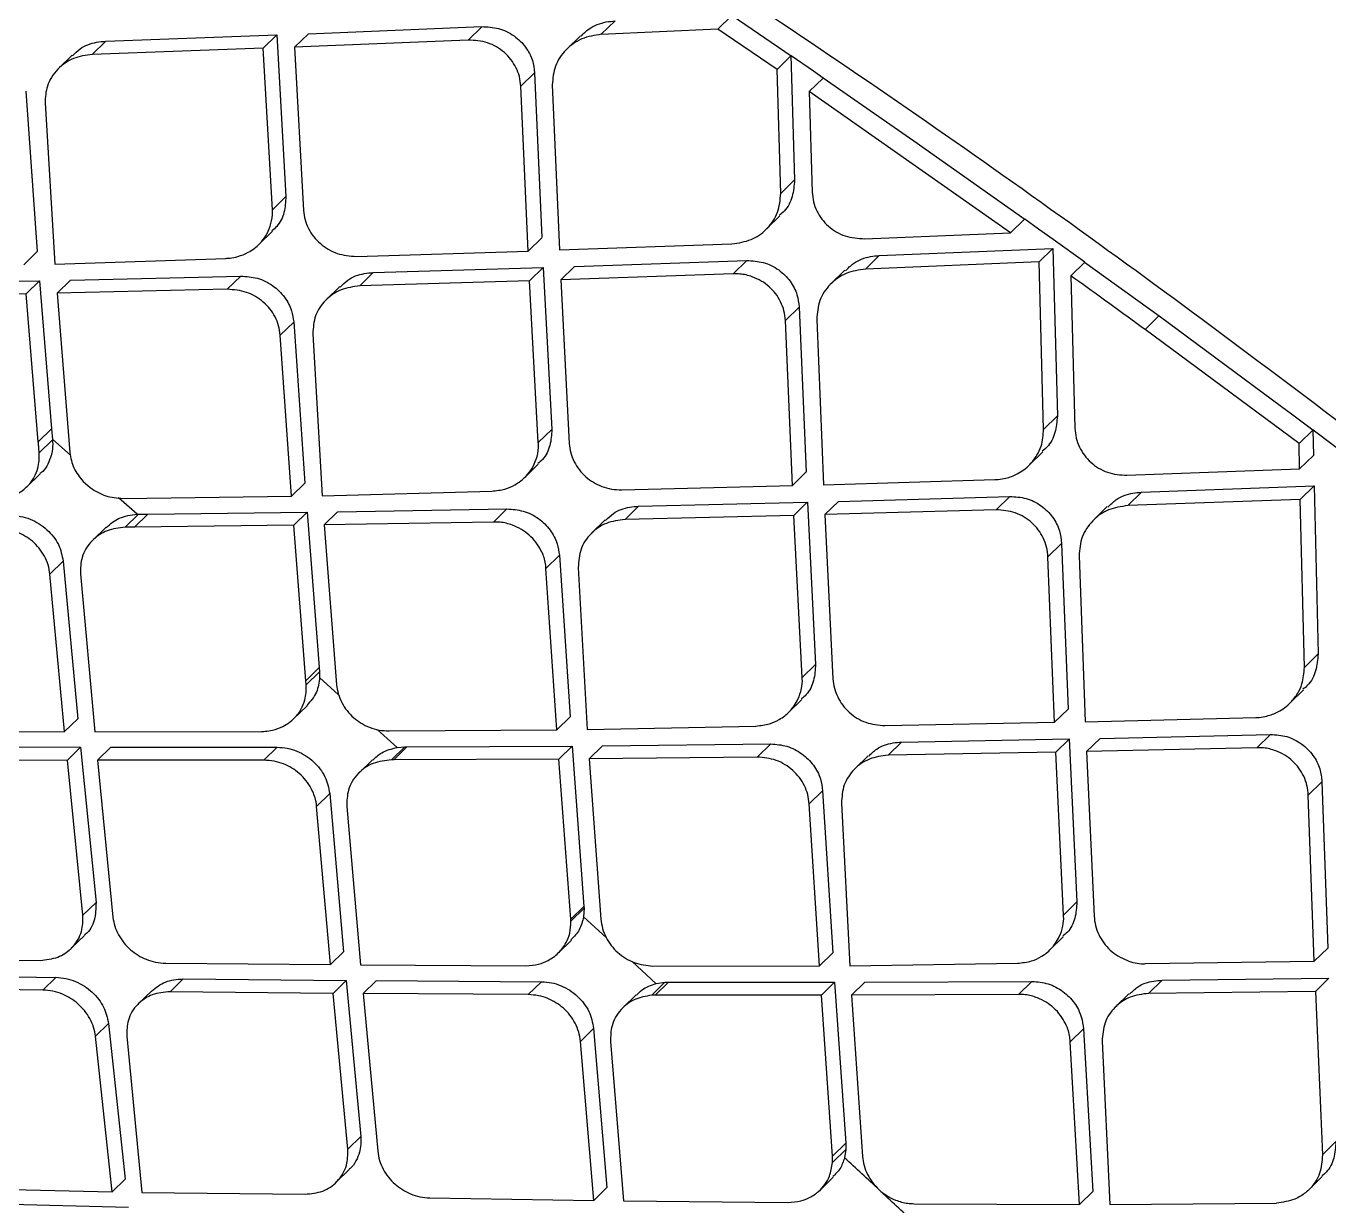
# Model space of a CAD drawing. Extents: x 525 to 613, y 487 to 635.
# Drawn here: x 599.668 to 600.987, y 582.478 to 583.672 of the extents above; entities that cross this region are included whole.
import ezdxf

# ---------------------------------------------------------------- set-up
doc = ezdxf.new("R2010")
doc.units = 0
doc.header["$MEASUREMENT"] = 0
doc.layers.add('1', color=4, linetype='Continuous')
doc.layers.add('STD TEST', color=3, linetype='Continuous')

# ---------------------------------------------------------------- blocks, each defined once
blk = doc.blocks.new('2023 VANGUARD')
at = {"layer": '1', "color": 3, "linetype": 'Continuous', "lineweight": 25}
for p, q in [((31.4226, -9.0083), (31.4086, -9.0221)), ((31.4229, -9.0084), (31.4826, -9.0491)), ((30.9939, -9.0268), (31.1696, -9.0196)), ((31.1556, -9.0333), (31.1695, -9.0197)), ((31.2905, -9.0274), (31.3044, -9.0138)), ((31.4086, -9.0221), (31.2905, -9.0275)), ((31.4684, -9.0629), (31.4086, -9.0221)), ((30.7751, -9.0477), (30.7888, -9.0343)), ((30.7888, -9.0343), (30.962, -9.028)), ((30.962, -9.028), (30.9482, -9.0415)), ((30.962, -9.028), (30.9711, -9.1915)), ((30.98, -9.0403), (30.9939, -9.0268)), ((31.1556, -9.0333), (30.98, -9.0403)), ((31.2695, -9.0288), (31.2556, -9.0425)), ((30.7546, -9.0486), (30.7409, -9.062)), ((30.9482, -9.0415), (30.7751, -9.0478)), ((30.9574, -9.205), (30.9482, -9.0415)), ((30.98, -9.0403), (30.989, -9.2056)), ((31.4684, -9.0629), (31.4824, -9.0492)), ((31.4824, -9.049), (31.4862, -9.1748)), ((31.4829, -9.049), (31.5052, -9.0643)), ((31.4722, -9.1885), (31.4684, -9.0629)), ((31.209, -9.08), (31.2229, -9.0664)), ((31.2229, -9.0664), (31.2302, -9.2332)), ((31.5011, -9.0854), (31.5152, -9.0717)), ((31.5052, -9.0643), (31.5152, -9.0713)), ((31.5151, -9.0715), (31.6068, -9.1351)), ((30.7077, -9.0848), (30.7194, -9.2474)), ((31.2164, -9.2468), (31.2089, -9.08)), ((31.2409, -9.0787), (31.2481, -9.2457)), ((31.705, -9.2282), (31.5011, -9.0854)), ((31.5011, -9.0854), (31.5041, -9.1872)), ((30.7272, -9.0968), (30.7371, -9.26)), ((31.6068, -9.1351), (31.7192, -9.2144)), ((31.4722, -9.1885), (31.4862, -9.1748)), ((30.9574, -9.205), (30.9711, -9.1915)), ((31.4575, -9.2248), (31.4714, -9.2111)), ((31.705, -9.2282), (31.719, -9.2145)), ((31.7193, -9.2142), (31.7333, -9.2242)), ((30.9437, -9.2402), (30.9574, -9.2268)), ((31.2164, -9.2468), (31.2302, -9.2333)), ((31.557, -9.2343), (31.705, -9.2282)), ((31.7333, -9.2242), (31.7482, -9.2348)), ((31.7482, -9.2348), (31.78, -9.2576)), ((30.7058, -9.2607), (30.7194, -9.2474)), ((31.0425, -9.2522), (31.2164, -9.2468)), ((31.2481, -9.2457), (31.4228, -9.2395)), ((31.5719, -9.2513), (31.7477, -9.2441)), ((31.7337, -9.2578), (31.7477, -9.2442)), ((31.7477, -9.2441), (31.7523, -9.4137)), ((30.7371, -9.2601), (30.9102, -9.2542)), ((31.2633, -9.2624), (31.4378, -9.2564)), ((31.424, -9.27), (31.4378, -9.2564)), ((31.558, -9.265), (31.5719, -9.2514)), ((31.7337, -9.2578), (31.558, -9.265)), ((31.7384, -9.4273), (31.7337, -9.2578)), ((31.766, -9.2718), (31.78, -9.2581)), ((31.7799, -9.2579), (31.8552, -9.3125)), ((30.7529, -9.2762), (30.9255, -9.2721)), ((30.9118, -9.2855), (30.9254, -9.2722)), ((31.0459, -9.282), (31.0596, -9.2686)), ((31.0596, -9.2686), (31.2317, -9.2634)), ((31.2316, -9.2634), (31.2179, -9.2769)), ((31.2317, -9.2634), (31.2404, -9.4273)), ((31.2495, -9.2759), (31.2633, -9.2624)), ((31.424, -9.27), (31.2495, -9.2759)), ((31.5372, -9.2662), (31.5233, -9.2798)), ((31.766, -9.2718), (31.7701, -9.4262)), ((30.5673, -9.2798), (30.7217, -9.2768)), ((30.7081, -9.2901), (30.7217, -9.2769)), ((30.7217, -9.2768), (30.7339, -9.4266)), ((30.7394, -9.2895), (30.7529, -9.2762)), ((30.9118, -9.2855), (30.7394, -9.2895)), ((31.0257, -9.2826), (31.012, -9.2961)), ((31.2179, -9.2769), (31.0459, -9.282)), ((31.2267, -9.4407), (31.2179, -9.2769)), ((31.2495, -9.2759), (31.2581, -9.4415)), ((30.7081, -9.2901), (30.5538, -9.293)), ((30.7204, -9.4398), (30.7081, -9.2901)), ((30.7394, -9.2895), (30.7524, -9.4508)), ((31.4907, -9.3035), (31.4769, -9.3171)), ((31.4907, -9.3035), (31.4978, -9.4707)), ((31.8411, -9.3263), (31.8551, -9.3125)), ((31.8552, -9.3125), (31.9793, -9.4041)), ((30.9654, -9.332), (30.979, -9.3187)), ((30.979, -9.3186), (30.9903, -9.4816)), ((31.484, -9.4842), (31.4769, -9.3171)), ((31.5086, -9.316), (31.5155, -9.4833)), ((31.997, -9.4417), (31.8411, -9.3263)), ((30.9768, -9.4949), (30.9654, -9.332)), ((30.9983, -9.3307), (31.0079, -9.4944)), ((31.9793, -9.4041), (31.9894, -9.4116)), ((31.7523, -9.4137), (31.7384, -9.4273)), ((31.9894, -9.4116), (32.011, -9.4278)), ((30.7204, -9.4398), (30.7339, -9.4266)), ((30.7339, -9.4266), (30.7348, -9.4375)), ((31.2267, -9.4407), (31.2404, -9.4273)), ((32.011, -9.428), (31.997, -9.4417)), ((32.011, -9.4278), (32.0115, -9.4536)), ((32.0112, -9.4276), (32.0827, -9.4817)), ((30.7214, -9.4512), (30.7349, -9.438)), ((30.753, -9.4533), (30.7352, -9.4375)), ((31.9976, -9.4673), (31.997, -9.4417)), ((31.7236, -9.4636), (31.7375, -9.45)), ((31.9976, -9.4673), (32.0115, -9.4536)), ((30.7088, -9.4853), (30.7223, -9.4722)), ((31.2131, -9.4759), (31.2267, -9.4625)), ((31.484, -9.4842), (31.4977, -9.4707)), ((31.8226, -9.4738), (31.9976, -9.4673)), ((30.7659, -9.4801), (30.7728, -9.4862)), ((30.9768, -9.4949), (30.9903, -9.4816)), ((31.3112, -9.4885), (31.484, -9.4842)), ((31.5155, -9.4833), (31.6891, -9.4782)), ((31.8374, -9.4909), (32.0122, -9.4846)), ((31.9982, -9.4983), (32.0122, -9.4846)), ((32.0122, -9.4846), (32.0163, -9.6546)), ((30.8205, -9.5132), (30.8017, -9.4965)), ((30.8061, -9.4971), (30.9768, -9.4949)), ((31.0079, -9.4944), (31.1798, -9.4897)), ((31.5306, -9.5002), (31.7041, -9.4952)), ((31.6903, -9.5087), (31.7041, -9.4952)), ((31.8235, -9.5045), (31.8374, -9.4909)), ((31.9982, -9.4983), (31.8235, -9.5045)), ((32.0024, -9.6682), (31.9982, -9.4983)), ((30.8312, -9.5131), (30.9925, -9.5111)), ((30.979, -9.5244), (30.9925, -9.5111)), ((30.9925, -9.5111), (31.0048, -9.6685)), ((31.01, -9.5239), (31.0235, -9.5107)), ((31.0236, -9.5106), (31.1949, -9.5078)), ((31.1813, -9.5211), (31.1949, -9.5078)), ((31.3145, -9.5184), (31.3282, -9.5051)), ((31.3282, -9.5051), (31.4991, -9.501)), ((31.4991, -9.501), (31.4854, -9.5144)), ((31.4992, -9.501), (31.5074, -9.6653)), ((31.5168, -9.5136), (31.5306, -9.5002)), ((31.6903, -9.5087), (31.5168, -9.5136)), ((31.8028, -9.5055), (31.7889, -9.5191)), ((30.8085, -9.5263), (30.822, -9.5132)), ((30.8178, -9.5262), (30.8312, -9.5131)), ((30.979, -9.5244), (30.8178, -9.5262)), ((30.8205, -9.5132), (30.822, -9.5131)), ((30.822, -9.5131), (30.8312, -9.513)), ((30.9914, -9.6817), (30.979, -9.5244)), ((31.1813, -9.5211), (31.01, -9.5239)), ((31.01, -9.5239), (31.0225, -9.6858)), ((31.2944, -9.5189), (31.2807, -9.5323)), ((31.4854, -9.5144), (31.3145, -9.5184)), ((31.4938, -9.6786), (31.4854, -9.5144)), ((31.5168, -9.5136), (31.525, -9.6797)), ((30.789, -9.5263), (30.7755, -9.5395)), ((31.7427, -9.5563), (31.7566, -9.5427)), ((31.7566, -9.5427), (31.7631, -9.7104)), ((30.7322, -9.5738), (30.7456, -9.5607)), ((30.7456, -9.5606), (30.7605, -9.7202)), ((31.2344, -9.568), (31.248, -9.5547)), ((31.248, -9.5547), (31.2588, -9.7182)), ((31.7494, -9.7238), (31.7427, -9.5563)), ((31.7743, -9.5553), (31.7806, -9.7231)), ((30.7471, -9.7332), (30.7322, -9.5738)), ((30.763, -9.5736), (30.7777, -9.7333)), ((31.2453, -9.7314), (31.2344, -9.568)), ((31.2672, -9.567), (31.2762, -9.7312)), ((32.0163, -9.6546), (32.0025, -9.6682)), ((31.0048, -9.6685), (30.9914, -9.6817)), ((31.0048, -9.6685), (31.0052, -9.6728)), ((31.4938, -9.6786), (31.5074, -9.6653)), ((30.9917, -9.6859), (30.9914, -9.6817)), ((30.9917, -9.6859), (31.0052, -9.6728)), ((31.0052, -9.6728), (31.0053, -9.6785)), ((31.0245, -9.6959), (31.0053, -9.6785)), ((31.9877, -9.7045), (32.0015, -9.691)), ((30.9792, -9.7201), (30.9926, -9.707)), ((31.4801, -9.7139), (31.4937, -9.7006)), ((30.7471, -9.7332), (30.7605, -9.7202)), ((31.2453, -9.7314), (31.2588, -9.7182)), ((31.7494, -9.7238), (31.7631, -9.7104)), ((31.7806, -9.7232), (31.9533, -9.719)), ((30.5791, -9.7329), (30.7471, -9.7333)), ((30.7777, -9.7333), (30.9463, -9.733)), ((31.0838, -9.7493), (31.0636, -9.7311)), ((31.0757, -9.7326), (31.2453, -9.7314)), ((31.2762, -9.7312), (31.447, -9.7276)), ((31.5776, -9.7271), (31.7494, -9.7238)), ((31.7956, -9.7401), (31.9681, -9.7361)), ((31.9543, -9.7496), (31.9681, -9.7361)), ((30.597, -9.7485), (30.7633, -9.7491)), ((30.7499, -9.7621), (30.7632, -9.7491)), ((30.7633, -9.7491), (30.7789, -9.9062)), ((30.7805, -9.7622), (30.7938, -9.7491)), ((30.7938, -9.7491), (30.9622, -9.7491)), ((30.9489, -9.7622), (30.9622, -9.7491)), ((31.0781, -9.7619), (31.0915, -9.7487)), ((31.0803, -9.7619), (31.0937, -9.7487)), ((31.0838, -9.7493), (31.0915, -9.7487)), ((31.0915, -9.7487), (31.0937, -9.7487)), ((31.0937, -9.7487), (31.2609, -9.7478)), ((31.2474, -9.761), (31.2609, -9.7478)), ((31.2609, -9.7478), (31.2729, -9.9101)), ((31.2782, -9.7608), (31.2917, -9.7475)), ((31.2917, -9.7475), (31.462, -9.7457)), ((31.4484, -9.759), (31.462, -9.7457)), ((31.5808, -9.7572), (31.5944, -9.7438)), ((31.5944, -9.7438), (31.7644, -9.7407)), ((31.7507, -9.7542), (31.7644, -9.7408)), ((31.7644, -9.7407), (31.7721, -9.9056)), ((31.7819, -9.7535), (31.7956, -9.7401)), ((30.5837, -9.7616), (30.7499, -9.7621)), ((30.7656, -9.9192), (30.7499, -9.7621)), ((30.9489, -9.7622), (30.7805, -9.7622)), ((30.7805, -9.7622), (30.796, -9.921)), ((31.0587, -9.7617), (31.0452, -9.7749)), ((31.0803, -9.7619), (31.0781, -9.7619)), ((31.2474, -9.761), (31.0803, -9.7619)), ((31.2595, -9.9232), (31.2474, -9.761)), ((31.4484, -9.759), (31.2782, -9.7608)), ((31.2782, -9.7608), (31.2901, -9.9232)), ((31.5608, -9.7576), (31.5472, -9.7709)), ((31.7507, -9.7542), (31.5808, -9.7572)), ((31.7585, -9.9189), (31.7507, -9.7542)), ((31.9543, -9.7496), (31.7819, -9.7535)), ((31.7819, -9.7535), (31.7895, -9.9202)), ((32.0202, -9.7841), (32.0064, -9.7976)), ((32.0202, -9.7841), (32.0261, -9.9523)), ((31.0155, -9.7959), (31.0021, -9.809)), ((31.0155, -9.7959), (31.0296, -9.9561)), ((31.501, -9.8064), (31.5146, -9.7931)), ((31.5146, -9.7931), (31.5248, -9.9572)), ((32.0124, -9.9657), (32.0064, -9.7976)), ((31.0163, -9.9691), (31.0021, -9.809)), ((31.0327, -9.809), (31.0467, -9.9694)), ((31.5113, -9.9704), (31.501, -9.8064)), ((31.5336, -9.8056), (31.542, -9.9703)), ((30.7656, -9.9192), (30.7789, -9.9062)), ((31.7585, -9.9189), (31.7721, -9.9056)), ((31.2729, -9.9101), (31.2595, -9.9232)), ((31.2596, -9.925), (31.273, -9.9119)), ((31.273, -9.9119), (31.2725, -9.9208)), ((31.2729, -9.9101), (31.273, -9.9119)), ((31.2596, -9.925), (31.2595, -9.9232)), ((31.2957, -9.9421), (31.2725, -9.9208)), ((30.7538, -9.9525), (30.7671, -9.9396)), ((31.2469, -9.9574), (31.2603, -9.9443)), ((31.7447, -9.9542), (31.7583, -9.9409)), ((31.0163, -9.9691), (31.0296, -9.9561)), ((31.5113, -9.9704), (31.5248, -9.9572)), ((32.0124, -9.9657), (32.0261, -9.9523)), ((30.5559, -9.964), (30.7222, -9.9648)), ((30.8494, -9.9677), (31.0163, -9.9691)), ((31.0467, -9.9694), (31.2142, -9.9702)), ((31.3461, -9.9884), (31.3216, -9.9659)), ((31.3428, -9.9706), (31.5113, -9.9704)), ((31.542, -9.9703), (31.7118, -9.9677)), ((31.8416, -9.9681), (32.0124, -9.9657)), ((30.5724, -9.9794), (30.7382, -9.982)), ((30.725, -9.9949), (30.7382, -9.982)), ((30.8538, -9.9965), (30.8671, -9.9835)), ((30.8671, -9.9835), (31.0323, -9.9851)), ((31.019, -9.9982), (31.0323, -9.9851)), ((31.0323, -9.9851), (31.0471, -10.143)), ((31.0493, -9.9984), (31.0626, -9.9854)), ((31.0626, -9.9853), (31.23, -9.9864)), ((31.2166, -9.9995), (31.23, -9.9864)), ((31.5574, -9.9869), (31.7266, -9.9861)), ((31.7131, -9.9993), (31.7266, -9.9861)), ((31.8583, -9.9849), (31.8447, -9.9982)), ((31.8583, -9.9849), (32.0273, -9.9828)), ((32.0273, -9.9828), (32.0136, -9.9962)), ((30.725, -9.9949), (30.5592, -9.9924)), ((30.835, -9.9958), (30.8217, -10.0088)), ((31.019, -9.9982), (30.8538, -9.9965)), ((31.0338, -10.156), (31.019, -9.9982)), ((31.2166, -9.9995), (31.0493, -9.9984)), ((31.0493, -9.9984), (31.0641, -10.158)), ((31.3257, -9.9997), (31.3123, -10.0128)), ((31.3415, -10.0001), (31.3549, -9.987)), ((31.345, -10), (31.3415, -10.0001)), ((31.345, -10), (31.3584, -9.9868)), ((31.5133, -10.0001), (31.345, -10)), ((31.3461, -9.9883), (31.355, -9.9869)), ((31.355, -9.9869), (31.3584, -9.9868)), ((31.3584, -9.9869), (31.5267, -9.9869)), ((31.5133, -10.0001), (31.5267, -9.987)), ((31.5267, -9.9869), (31.5381, -10.1499)), ((31.5439, -10.0001), (31.5574, -9.9869)), ((31.7131, -9.9993), (31.5439, -10.0001)), ((31.8248, -9.9985), (31.8112, -10.0118)), ((32.0136, -9.9962), (31.8447, -9.9982)), ((32.0136, -9.9962), (32.0207, -10.1616)), ((31.5247, -10.163), (31.5133, -10.0001)), ((31.5439, -10.0001), (31.5551, -10.1632)), ((30.7783, -10.0416), (30.7915, -10.0287)), ((30.7915, -10.0287), (30.8085, -10.1862)), ((31.2694, -10.0468), (31.2827, -10.0337)), ((31.2827, -10.0337), (31.2961, -10.1946)), ((31.7787, -10.034), (31.7652, -10.0472)), ((31.7787, -10.034), (31.7882, -10.1987)), ((30.7953, -10.1991), (30.7783, -10.0416)), ((30.81, -10.0416), (30.8252, -10.1997)), ((31.2828, -10.2077), (31.2694, -10.0468)), ((31.2998, -10.0469), (31.313, -10.2081)), ((31.7748, -10.2119), (31.7652, -10.0472)), ((31.7976, -10.0466), (31.8053, -10.212)), ((31.0338, -10.156), (31.0471, -10.143)), ((31.5381, -10.1499), (31.5247, -10.163)), ((31.5247, -10.1694), (31.5381, -10.1563)), ((31.5381, -10.1563), (31.5368, -10.1645)), ((31.5381, -10.1499), (31.5381, -10.1563)), ((32.0207, -10.1616), (32.0343, -10.1483)), ((31.5247, -10.1694), (31.5247, -10.163)), ((31.022, -10.1894), (31.0352, -10.1765)), ((31.512, -10.1973), (31.5253, -10.1842)), ((32.0069, -10.197), (32.0205, -10.1837)), ((30.6309, -10.1951), (30.7953, -10.1991)), ((30.7953, -10.1991), (30.8085, -10.1862)), ((31.2828, -10.2077), (31.2961, -10.1946)), ((30.6474, -10.2106), (30.8116, -10.2147)), ((30.8252, -10.1997), (30.9905, -10.2015)), ((31.1169, -10.2052), (31.2828, -10.2077)), ((31.313, -10.2081), (31.4795, -10.2099)), ((31.6072, -10.2111), (31.7748, -10.2119)), ((31.7748, -10.2119), (31.7882, -10.1987)), ((31.8053, -10.212), (31.9741, -10.2104))]:
    blk.add_line(p, q, dxfattribs=at)
at = {"layer": '1', "color": 3, "linetype": 'Continuous', "lineweight": 25, "flags": 128}
blk.add_lwpolyline([(30.8178, -9.5262), (30.8126, -9.5263), (30.8085, -9.5263)], dxfattribs=at)
at = {"layer": '1', "color": 3, "linetype": 'Continuous', "lineweight": 25}
for points, knots in [([(37.0259, -12.2324), (36.9778, -12.155), (36.8885, -12.0114), (36.7602, -11.8152), (36.6512, -11.6521), (36.5605, -11.5197), (36.4102, -11.3041), (36.1074, -10.8856), (35.6445, -10.2982), (35.0832, -9.6555), (34.5437, -9.0936), (34.0103, -8.5843), (33.4879, -8.1242), (33.0485, -7.7674), (32.7039, -7.5037), (32.468, -7.3297), (32.2812, -7.1966), (32.1343, -7.0944), (32.0111, -7.0102), (31.8583, -6.9079), (31.6751, -6.7884), (31.4606, -6.652), (31.3056, -6.5582), (31.2228, -6.5081)], [0, 0, 0, 0, 0.033205, 0.061623, 0.085458, 0.104691, 0.120114, 0.181266, 0.292932, 0.392554, 0.492182, 0.576755, 0.661374, 0.745916, 0.78311, 0.819609, 0.85283, 0.866766, 0.884897, 0.907263, 0.933867, 0.964714, 1, 1, 1, 1]), ([(31.7638, -6.5357), (31.7864, -6.5497), (31.8318, -6.5778), (31.9001, -6.6206), (31.969, -6.6643), (32.0384, -6.7088), (32.1083, -6.7542), (32.1788, -6.8005), (32.2498, -6.8476), (32.3213, -6.8957), (32.3932, -6.9447), (32.4657, -6.9946), (32.5386, -7.0454), (32.6519, -7.1253), (32.8075, -7.2375), (33.0066, -7.3857), (33.2121, -7.5438), (33.3829, -7.6797), (33.5182, -7.7901), (33.6171, -7.872), (33.7176, -7.9567), (33.8197, -8.0442), (33.9235, -8.1346), (34.0287, -8.2278), (34.1354, -8.324), (34.2435, -8.4233), (34.353, -8.5255), (34.4637, -8.6309), (34.5755, -8.7395), (34.6885, -8.8513), (34.8027, -8.9663), (34.8785, -9.0446), (34.9167, -9.0842)], [0, 0, 0, 0, 0.019612, 0.03945, 0.059514, 0.079804, 0.100319, 0.12106, 0.142027, 0.163219, 0.184636, 0.206278, 0.228146, 0.250238, 0.308605, 0.369678, 0.433456, 0.499936, 0.530765, 0.562348, 0.594683, 0.627771, 0.661611, 0.696204, 0.731549, 0.767645, 0.804494, 0.842093, 0.880444, 0.919546, 0.959398, 1, 1, 1, 1]), ([(31.1727, -6.5848), (31.4047, -6.7285), (31.8681, -7.0156), (32.5357, -7.4884), (33.1814, -7.9905), (33.8027, -8.5236), (34.3656, -9.0539), (34.8738, -9.5744), (35.331, -10.0802), (35.7686, -10.6042), (36.1847, -11.1463), (36.5813, -11.7036), (36.8255, -12.0884), (36.9477, -12.2808)], [0, 0, 0, 0, 0.100069, 0.199912, 0.299747, 0.399786, 0.499827, 0.583023, 0.66622, 0.749552, 0.833045, 0.916507, 1, 1, 1, 1]), ([(30.9556, -7.2249), (31.176, -7.3486), (31.6169, -7.5962), (32.2542, -8.0084), (32.8682, -8.452), (33.4534, -8.929), (34.0081, -9.4378), (34.5288, -9.9822), (35.0171, -10.5593), (35.4724, -11.1658), (35.898, -11.7951), (36.1533, -12.2322), (36.2809, -12.4508)], [0, 0, 0, 0, 0.100262, 0.200594, 0.300842, 0.400493, 0.499762, 0.599107, 0.699009, 0.799378, 0.89967, 1, 1, 1, 1]), ([(30.9415, -7.2506), (31.0788, -7.3271), (31.3399, -7.4728), (31.705, -7.6914), (32.0248, -7.896), (32.3015, -8.0827), (32.5364, -8.2488), (32.7308, -8.3918), (32.8654, -8.4943), (32.9518, -8.5614), (33.0007, -8.5999), (33.065, -8.6508), (33.1472, -8.7169), (33.2492, -8.8007), (33.3507, -8.8858), (33.5205, -9.0314), (33.6986, -9.1907), (33.8594, -9.3421), (33.9292, -9.4094), (33.9598, -9.4391), (33.9732, -9.4522), (33.9791, -9.458), (33.9817, -9.4605), (33.983, -9.4617), (33.9835, -9.4623), (33.9838, -9.4625), (33.9838, -9.4625), (33.9838, -9.4625), (33.9838, -9.4626), (33.984, -9.4627), (33.9846, -9.4633), (33.9872, -9.4659), (33.9975, -9.476), (34.0204, -9.4984), (34.0593, -9.5371), (34.1203, -9.5983), (34.2058, -9.6856), (34.3177, -9.8029), (34.4136, -9.9066), (34.4872, -9.9879), (34.5324, -10.0384), (34.5793, -10.0913), (34.6278, -10.1469), (34.6781, -10.205), (34.73, -10.2658), (34.7821, -10.3277), (34.9499, -10.5295), (35.2252, -10.8797), (35.5913, -11.3914), (35.9378, -11.9195), (36.1495, -12.2834), (36.2554, -12.4654)], [0, 0, 0, 0, 0.062481, 0.118844, 0.169135, 0.213352, 0.251461, 0.283422, 0.309236, 0.318658, 0.3269, 0.333965, 0.351242, 0.368824, 0.386373, 0.403893, 0.457678, 0.481272, 0.491642, 0.496202, 0.498209, 0.499091, 0.49948, 0.499651, 0.499785, 0.499785, 0.499785, 0.499787, 0.499791, 0.499809, 0.499878, 0.500152, 0.501246, 0.505611, 0.512881, 0.523059, 0.53994, 0.561408, 0.587481, 0.596044, 0.605011, 0.61438, 0.624154, 0.634334, 0.64492, 0.655914, 0.66648, 0.749216, 0.832806, 0.916374, 1, 1, 1, 1]), ([(30.856, -7.7897), (30.8702, -7.7977), (30.9074, -7.8185), (30.975, -7.8563), (31.0535, -7.9003), (31.1303, -7.9438), (31.1958, -7.9815), (31.2575, -8.0178), (31.3195, -8.0549), (31.4317, -8.1228), (31.5905, -8.2214), (31.8467, -8.3867), (32.1511, -8.5945), (32.5204, -8.865), (32.8995, -9.1641), (33.2837, -9.4953), (33.684, -9.8727), (34.0976, -10.3049), (34.5188, -10.7965), (34.8711, -11.2545), (35.1628, -11.6678), (35.3387, -11.9347), (35.45, -12.1109), (35.5013, -12.1934), (35.5521, -12.2766), (35.6009, -12.3576), (35.6504, -12.4411), (35.6978, -12.5235), (35.7307, -12.5808), (35.746, -12.6073)], [0, 0, 0, 0, 0.007015, 0.018363, 0.033423, 0.04585, 0.056436, 0.065972, 0.076735, 0.087613, 0.12255, 0.157338, 0.219068, 0.281467, 0.354683, 0.427219, 0.500115, 0.591822, 0.685047, 0.779146, 0.840884, 0.903128, 0.916964, 0.930722, 0.945004, 0.958992, 0.971501, 0.986828, 1, 1, 1, 1]), ([(30.848, -7.8044), (31.0503, -7.9187), (31.4548, -8.1472), (32.0376, -8.5302), (32.5997, -8.9408), (33.1365, -9.3808), (33.6437, -9.8513), (34.1207, -10.3516), (34.5684, -10.8812), (34.9866, -11.4371), (35.3786, -12.0142), (35.6138, -12.4152), (35.7315, -12.6157)], [0, 0, 0, 0, 0.100345, 0.20059, 0.300906, 0.400755, 0.500092, 0.599382, 0.699069, 0.799349, 0.899659, 1, 1, 1, 1]), ([(30.7281, -8.5542), (30.9452, -8.6835), (31.3794, -8.942), (31.9982, -9.3806), (32.5897, -9.8551), (33.1477, -10.3687), (33.6689, -10.9195), (34.1515, -11.5042), (34.599, -12.1167), (34.8641, -12.547), (34.9966, -12.7622)], [0, 0, 0, 0, 0.125001, 0.250001, 0.375003, 0.499997, 0.624991, 0.749994, 0.874996, 1, 1, 1, 1]), ([(31.1696, -9.0196), (31.1752, -9.0199), (31.1866, -9.0204), (31.2024, -9.0281), (31.2143, -9.0397), (31.2213, -9.0531), (31.2224, -9.0622), (31.2229, -9.0664)], [0, 0, 0, 0, 0.217792, 0.436149, 0.641234, 0.835857, 1, 1, 1, 1]), ([(31.27, -9.0293), (31.2726, -9.0267), (31.2795, -9.0197), (31.2921, -9.015), (31.3015, -9.0141), (31.3044, -9.0138)], [0, 0, 0, 0, 0.285718, 0.772507, 1, 1, 1, 1]), ([(30.7551, -9.0491), (30.7575, -9.0466), (30.7641, -9.04), (30.7764, -9.0354), (30.7857, -9.0346), (30.7888, -9.0343)], [0, 0, 0, 0, 0.280697, 0.756625, 1, 1, 1, 1]), ([(31.209, -9.08), (31.2086, -9.0767), (31.208, -9.0703), (31.2044, -9.061), (31.1993, -9.0528), (31.1925, -9.0457), (31.1845, -9.0399), (31.1723, -9.0342), (31.1623, -9.0337), (31.1556, -9.0333)], [0, 0, 0, 0, 0.129049, 0.254534, 0.377229, 0.497965, 0.620314, 0.747053, 1, 1, 1, 1]), ([(31.2905, -9.0274), (31.2837, -9.0285), (31.2702, -9.0306), (31.2539, -9.0425), (31.2426, -9.0589), (31.2414, -9.0721), (31.2409, -9.0787)], [0, 0, 0, 0, 0.250392, 0.502683, 0.75383, 1, 1, 1, 1]), ([(30.7751, -9.0477), (30.7685, -9.0487), (30.7554, -9.0506), (30.7416, -9.0603), (30.7336, -9.0706), (30.7281, -9.0819), (30.7276, -9.091), (30.7272, -9.0968)], [0, 0, 0, 0, 0.250281, 0.501652, 0.645036, 0.775916, 1, 1, 1, 1]), ([(31.4862, -9.1748), (31.4857, -9.1805), (31.4848, -9.1918), (31.4786, -9.2043), (31.4726, -9.2092), (31.4709, -9.2106)], [0, 0, 0, 0, 0.418766, 0.836535, 1, 1, 1, 1]), ([(30.9711, -9.1915), (30.9708, -9.197), (30.9702, -9.2079), (30.9644, -9.22), (30.9586, -9.2249), (30.9569, -9.2263)], [0, 0, 0, 0, 0.414426, 0.828021, 1, 1, 1, 1]), ([(31.4228, -9.2395), (31.4295, -9.2385), (31.4425, -9.2366), (31.4535, -9.2288), (31.4626, -9.2196), (31.4705, -9.2082), (31.4716, -9.195), (31.4722, -9.1885)], [0, 0, 0, 0, 0.249994, 0.486625, 0.502379, 0.753502, 1, 1, 1, 1]), ([(31.5041, -9.1872), (31.5044, -9.1904), (31.505, -9.1969), (31.5085, -9.2062), (31.5136, -9.2146), (31.5202, -9.2218), (31.5282, -9.2275), (31.5404, -9.2333), (31.5504, -9.2339), (31.557, -9.2343)], [0, 0, 0, 0, 0.128998, 0.254473, 0.37722, 0.498179, 0.620834, 0.747188, 1, 1, 1, 1]), ([(30.9102, -9.2542), (30.9117, -9.2541), (30.9158, -9.2539), (30.9236, -9.2522), (30.9343, -9.248), (30.9439, -9.2407), (30.9511, -9.2314), (30.9558, -9.2216), (30.9574, -9.2127), (30.9578, -9.2067), (30.9574, -9.2052), (30.9574, -9.205)], [0, 0, 0, 0, 0.054744, 0.156652, 0.305613, 0.501456, 0.634036, 0.776815, 0.933335, 0.991564, 1, 1, 1, 1]), ([(30.989, -9.2056), (30.9894, -9.2088), (30.9901, -9.2151), (30.9938, -9.2242), (30.999, -9.2324), (31.0058, -9.2395), (31.0139, -9.2452), (31.026, -9.251), (31.0359, -9.2517), (31.0425, -9.2522)], [0, 0, 0, 0, 0.127445, 0.252536, 0.375945, 0.49847, 0.621009, 0.747771, 1, 1, 1, 1]), ([(31.4378, -9.2564), (31.4435, -9.2567), (31.4547, -9.2573), (31.4704, -9.265), (31.4822, -9.2766), (31.4892, -9.2901), (31.4903, -9.2993), (31.4908, -9.3035)], [0, 0, 0, 0, 0.216545, 0.433625, 0.638256, 0.833393, 1, 1, 1, 1]), ([(31.5377, -9.2667), (31.5403, -9.2641), (31.5472, -9.2571), (31.5597, -9.2525), (31.569, -9.2516), (31.5719, -9.2513)], [0, 0, 0, 0, 0.290427, 0.776591, 1, 1, 1, 1]), ([(30.9255, -9.2721), (30.9311, -9.2725), (30.9424, -9.2732), (30.9582, -9.2811), (30.9702, -9.2928), (30.9773, -9.306), (30.9785, -9.3148), (30.979, -9.3186)], [0, 0, 0, 0, 0.218691, 0.437826, 0.646296, 0.845591, 1, 1, 1, 1]), ([(31.0261, -9.2832), (31.0286, -9.2807), (31.0352, -9.2741), (31.0474, -9.2696), (31.0566, -9.2688), (31.0596, -9.2686)], [0, 0, 0, 0, 0.285736, 0.761449, 1, 1, 1, 1]), ([(31.4769, -9.3171), (31.4766, -9.3138), (31.4759, -9.3074), (31.4724, -9.2981), (31.4673, -9.2898), (31.4606, -9.2826), (31.4526, -9.2768), (31.4425, -9.2722), (31.4328, -9.2698), (31.4262, -9.2699), (31.424, -9.27)], [0, 0, 0, 0, 0.12933, 0.254894, 0.377422, 0.497705, 0.620729, 0.748011, 0.913643, 1, 1, 1, 1]), ([(31.558, -9.265), (31.5513, -9.266), (31.5378, -9.268), (31.5216, -9.2798), (31.5103, -9.2962), (31.5092, -9.3094), (31.5086, -9.316)], [0, 0, 0, 0, 0.250137, 0.502345, 0.753527, 1, 1, 1, 1]), ([(31.8411, -9.3263), (31.827, -9.316), (31.802, -9.2978), (31.7769, -9.2797), (31.766, -9.2718)], [0, 0, 0, 0, 0.564914, 1, 1, 1, 1]), ([(30.9654, -9.332), (30.965, -9.3288), (30.9642, -9.3225), (30.9605, -9.3134), (30.9552, -9.3053), (30.9484, -9.2982), (30.9403, -9.2925), (30.9282, -9.2868), (30.9184, -9.286), (30.9118, -9.2855)], [0, 0, 0, 0, 0.128068, 0.253459, 0.376791, 0.49871, 0.620992, 0.747995, 1, 1, 1, 1]), ([(31.0459, -9.282), (31.0394, -9.2829), (31.0263, -9.2847), (31.0105, -9.2959), (30.9997, -9.3116), (30.9988, -9.3244), (30.9984, -9.3307)], [0, 0, 0, 0, 0.250407, 0.502078, 0.753028, 1, 1, 1, 1]), ([(31.7523, -9.4137), (31.7518, -9.4194), (31.7508, -9.4308), (31.7446, -9.4433), (31.7387, -9.4481), (31.737, -9.4495)], [0, 0, 0, 0, 0.420507, 0.840055, 1, 1, 1, 1]), ([(31.2404, -9.4273), (31.2401, -9.4328), (31.2394, -9.4437), (31.2337, -9.4558), (31.2279, -9.4606), (31.2262, -9.462)], [0, 0, 0, 0, 0.416166, 0.831538, 1, 1, 1, 1]), ([(31.6891, -9.4782), (31.6893, -9.4782), (31.6896, -9.4782), (31.6907, -9.4782), (31.6943, -9.4779), (31.7017, -9.4766), (31.7131, -9.4723), (31.7239, -9.4643), (31.7316, -9.4541), (31.7373, -9.4424), (31.738, -9.4331), (31.7384, -9.4273)], [0, 0, 0, 0, 0.005011, 0.013496, 0.041018, 0.138392, 0.292168, 0.502128, 0.651073, 0.783753, 1, 1, 1, 1]), ([(31.7701, -9.4262), (31.7704, -9.4295), (31.771, -9.436), (31.7744, -9.4453), (31.7794, -9.4537), (31.786, -9.4609), (31.794, -9.4668), (31.8061, -9.4726), (31.816, -9.4733), (31.8226, -9.4738)], [0, 0, 0, 0, 0.129434, 0.255139, 0.377873, 0.498524, 0.62131, 0.747462, 1, 1, 1, 1]), ([(30.7214, -9.4512), (30.7212, -9.449), (30.7209, -9.4452), (30.7206, -9.4414), (30.7204, -9.4398)], [0, 0, 0, 0, 0.56, 1, 1, 1, 1]), ([(30.7348, -9.4375), (30.735, -9.4407), (30.7352, -9.4471), (30.7321, -9.4588), (30.7279, -9.4682), (30.7225, -9.4718), (30.7221, -9.472)], [0, 0, 0, 0, 0.242899, 0.485472, 0.969339, 1, 1, 1, 1]), ([(31.1798, -9.4897), (31.1842, -9.4893), (31.1925, -9.4884), (31.2042, -9.4833), (31.2135, -9.4762), (31.2205, -9.4671), (31.2251, -9.4573), (31.2268, -9.4487), (31.227, -9.4428), (31.2268, -9.4412), (31.2267, -9.4407)], [0, 0, 0, 0, 0.1700629, 0.3155858, 0.5011869, 0.6344818, 0.776729, 0.9333885, 0.9778559, 1, 1, 1, 1]), ([(31.2581, -9.4415), (31.2585, -9.4447), (31.2592, -9.451), (31.2628, -9.4601), (31.268, -9.4684), (31.2768, -9.4778), (31.2883, -9.4845), (31.3009, -9.4882), (31.3077, -9.4884), (31.3112, -9.4885)], [0, 0, 0, 0, 0.126106, 0.25086, 0.374934, 0.498816, 0.735662, 0.864333, 1, 1, 1, 1]), ([(30.6758, -9.4985), (30.6822, -9.4977), (30.6932, -9.4965), (30.7036, -9.49), (30.7081, -9.486), (30.712, -9.4822), (30.7163, -9.4764), (30.7212, -9.4651), (30.7213, -9.4564), (30.7214, -9.4512)], [0, 0, 0, 0, 0.248634, 0.428764, 0.491487, 0.498545, 0.654399, 0.789951, 1, 1, 1, 1]), ([(30.7524, -9.4508), (30.7533, -9.4561), (30.7552, -9.4667), (30.7622, -9.4756), (30.7657, -9.48)], [0, 0, 0, 0, 0.505278, 1, 1, 1, 1]), ([(30.7729, -9.4863), (30.778, -9.4895), (30.7884, -9.4959), (30.8002, -9.4967), (30.8061, -9.4971)], [0, 0, 0, 0, 0.497221, 1, 1, 1, 1]), ([(31.7041, -9.4952), (31.7096, -9.4955), (31.7208, -9.4962), (31.7363, -9.5039), (31.748, -9.5156), (31.755, -9.5292), (31.7561, -9.5384), (31.7566, -9.5427)], [0, 0, 0, 0, 0.215236, 0.43098, 0.635009, 0.830481, 1, 1, 1, 1]), ([(31.8033, -9.5061), (31.8059, -9.5034), (31.8129, -9.4965), (31.8254, -9.4919), (31.8345, -9.4911), (31.8374, -9.4909)], [0, 0, 0, 0, 0.295264, 0.780931, 1, 1, 1, 1]), ([(31.1949, -9.5078), (31.2005, -9.5082), (31.2117, -9.509), (31.2273, -9.5168), (31.2392, -9.5286), (31.2463, -9.5419), (31.2475, -9.5508), (31.248, -9.5547)], [0, 0, 0, 0, 0.217331, 0.435082, 0.642883, 0.842485, 1, 1, 1, 1]), ([(31.2949, -9.5195), (31.2974, -9.517), (31.304, -9.5104), (31.3162, -9.506), (31.3252, -9.5053), (31.3282, -9.5051)], [0, 0, 0, 0, 0.29082, 0.766231, 1, 1, 1, 1]), ([(31.7427, -9.5563), (31.7424, -9.553), (31.7418, -9.5465), (31.7383, -9.5372), (31.7333, -9.5288), (31.7267, -9.5216), (31.7188, -9.5158), (31.7067, -9.5099), (31.6968, -9.5092), (31.6903, -9.5087)], [0, 0, 0, 0, 0.129984, 0.255949, 0.378591, 0.498667, 0.621257, 0.747618, 1, 1, 1, 1]), ([(31.8235, -9.5045), (31.8168, -9.5054), (31.8038, -9.5073), (31.7929, -9.5151), (31.7838, -9.5243), (31.776, -9.5356), (31.7748, -9.5488), (31.7743, -9.5553)], [0, 0, 0, 0, 0.249826, 0.487158, 0.502141, 0.753305, 1, 1, 1, 1]), ([(30.6919, -9.5144), (30.6954, -9.5145), (30.7022, -9.5149), (30.7122, -9.5179), (30.7213, -9.5226), (30.7293, -9.5287), (30.7359, -9.5358), (30.7427, -9.5463), (30.7445, -9.5549), (30.7456, -9.5606)], [0, 0, 0, 0, 0.136824, 0.269631, 0.398724, 0.524438, 0.647132, 0.767194, 1, 1, 1, 1]), ([(30.7892, -9.5266), (30.7934, -9.523), (30.8021, -9.5155), (30.8142, -9.514), (30.8205, -9.5132)], [0, 0, 0, 0, 0.47559, 1, 1, 1, 1]), ([(31.2344, -9.568), (31.2343, -9.5659), (31.2338, -9.5596), (31.2302, -9.5506), (31.2245, -9.5413), (31.2177, -9.5341), (31.2096, -9.5282), (31.1996, -9.5236), (31.19, -9.5211), (31.1835, -9.5211), (31.1813, -9.5211)], [0, 0, 0, 0, 0.08339, 0.249341, 0.373828, 0.498483, 0.621342, 0.74869, 0.913217, 1, 1, 1, 1]), ([(31.3145, -9.5184), (31.308, -9.5193), (31.295, -9.521), (31.2793, -9.5322), (31.2685, -9.5479), (31.2676, -9.5607), (31.2672, -9.567)], [0, 0, 0, 0, 0.250186, 0.501828, 0.752791, 1, 1, 1, 1]), ([(30.7322, -9.5738), (30.7318, -9.5707), (30.7308, -9.5645), (30.7269, -9.5555), (30.7215, -9.5474), (30.7126, -9.5383), (30.7012, -9.5317), (30.6887, -9.528), (30.6819, -9.5277), (30.6785, -9.5275)], [0, 0, 0, 0, 0.127691, 0.253552, 0.378066, 0.501733, 0.734205, 0.862945, 1, 1, 1, 1]), ([(30.8085, -9.5263), (30.8022, -9.5271), (30.7901, -9.5285), (30.7797, -9.5354), (30.7729, -9.542), (30.7685, -9.5478), (30.7634, -9.5588), (30.7632, -9.5678), (30.763, -9.5736)], [0, 0, 0, 0, 0.24839, 0.471489, 0.498575, 0.641524, 0.772801, 1, 1, 1, 1]), ([(32.0163, -9.6546), (32.0158, -9.6604), (32.0148, -9.6718), (32.0086, -9.6843), (32.0026, -9.6891), (32.001, -9.6904)], [0, 0, 0, 0, 0.422028, 0.84313, 1, 1, 1, 1]), ([(31.5074, -9.6653), (31.5071, -9.6708), (31.5064, -9.6818), (31.5006, -9.6939), (31.4949, -9.6987), (31.4932, -9.7)], [0, 0, 0, 0, 0.417706, 0.834651, 1, 1, 1, 1]), ([(31.9533, -9.719), (31.9537, -9.719), (31.9548, -9.719), (31.9585, -9.7187), (31.9659, -9.7174), (31.9772, -9.7131), (31.988, -9.7051), (31.9957, -9.695), (32.0013, -9.6832), (32.002, -9.6739), (32.0025, -9.6682)], [0, 0, 0, 0, 0.014107, 0.042042, 0.139682, 0.293012, 0.50183, 0.652143, 0.785338, 1, 1, 1, 1]), ([(31.0053, -9.6785), (31.0046, -9.6836), (31.0031, -9.6945), (30.996, -9.7025), (30.9923, -9.7068)], [0, 0, 0, 0, 0.468709, 1, 1, 1, 1]), ([(31.447, -9.7276), (31.4517, -9.7271), (31.4601, -9.7261), (31.4717, -9.7209), (31.482, -9.713), (31.4896, -9.7019), (31.4933, -9.6905), (31.4945, -9.6825), (31.4939, -9.6791), (31.4938, -9.6786)], [0, 0, 0, 0, 0.18099, 0.323704, 0.501002, 0.702636, 0.85293, 0.982008, 1, 1, 1, 1]), ([(31.525, -9.6797), (31.5254, -9.6829), (31.5261, -9.6892), (31.5296, -9.6983), (31.5347, -9.7066), (31.5414, -9.7139), (31.5493, -9.7198), (31.5613, -9.7257), (31.5711, -9.7266), (31.5776, -9.7271)], [0, 0, 0, 0, 0.127637, 0.250622, 0.374847, 0.499033, 0.621901, 0.748228, 1, 1, 1, 1]), ([(30.9463, -9.7331), (30.9468, -9.733), (30.948, -9.733), (30.9518, -9.7328), (30.9589, -9.7317), (30.9695, -9.7279), (30.9796, -9.7206), (30.9867, -9.711), (30.9915, -9.6997), (30.9917, -9.6911), (30.9917, -9.6859)], [0, 0, 0, 0, 0.017658, 0.048128, 0.14743, 0.297775, 0.498947, 0.657544, 0.793955, 1, 1, 1, 1]), ([(31.0225, -9.6858), (31.0229, -9.6889), (31.0238, -9.695), (31.0275, -9.704), (31.0328, -9.7122), (31.0417, -9.7215), (31.053, -9.7283), (31.0656, -9.7321), (31.0723, -9.7324), (31.0757, -9.7326)], [0, 0, 0, 0, 0.125737, 0.250581, 0.375037, 0.49945, 0.735707, 0.864344, 1, 1, 1, 1]), ([(26.8663, -9.7116), (26.937, -9.7812), (27.0812, -9.923), (27.2872, -10.1253), (27.4722, -10.3069), (27.6216, -10.4534), (27.7474, -10.5767), (27.8647, -10.6918), (27.9896, -10.8141), (28.1434, -10.965), (28.3305, -11.1483), (28.5539, -11.3673), (28.7978, -11.6064), (29.1727, -11.974), (29.664, -12.4562), (30.258, -13.0407), (30.9241, -13.6973), (31.6654, -14.4298), (32.3021, -15.0605), (32.756, -15.5099), (33.0391, -15.7902), (33.347, -16.0949), (33.6662, -16.4106), (33.8829, -16.6245), (33.9883, -16.7285)], [0, 0, 0, 0, 0.029767, 0.060688, 0.086611, 0.107534, 0.123455, 0.139475, 0.15683, 0.175896, 0.204115, 0.235405, 0.26976, 0.306593, 0.392938, 0.476282, 0.556631, 0.673578, 0.789035, 0.825555, 0.865273, 0.90861, 0.955567, 1, 1, 1, 1]), ([(31.9681, -9.7361), (31.9737, -9.7364), (31.9847, -9.7372), (32, -9.745), (32.0116, -9.7567), (32.0186, -9.7703), (32.0197, -9.7797), (32.0202, -9.7841)], [0, 0, 0, 0, 0.213981, 0.428447, 0.631866, 0.827661, 1, 1, 1, 1]), ([(30.9623, -9.7491), (30.9657, -9.7493), (30.9724, -9.7497), (30.9823, -9.7527), (30.9913, -9.7574), (30.9993, -9.7635), (31.0058, -9.7707), (31.0126, -9.7813), (31.0143, -9.7901), (31.0155, -9.7959)], [0, 0, 0, 0, 0.135285, 0.266999, 0.395447, 0.520962, 0.643899, 0.764635, 1, 1, 1, 1]), ([(31.462, -9.7457), (31.4675, -9.7461), (31.4786, -9.747), (31.494, -9.755), (31.5058, -9.7667), (31.5129, -9.7801), (31.5141, -9.7891), (31.5146, -9.7931)], [0, 0, 0, 0, 0.216045, 0.432487, 0.639618, 0.839487, 1, 1, 1, 1]), ([(31.5613, -9.7581), (31.5638, -9.7555), (31.5705, -9.7489), (31.5827, -9.7447), (31.5916, -9.744), (31.5944, -9.7438)], [0, 0, 0, 0, 0.296711, 0.772144, 1, 1, 1, 1]), ([(31.0021, -9.809), (31.0021, -9.8087), (31.0022, -9.8081), (31.002, -9.8062), (31.001, -9.8003), (30.9977, -9.7919), (30.9917, -9.7826), (30.9828, -9.7733), (30.9715, -9.7665), (30.959, -9.7628), (30.9523, -9.7624), (30.9489, -9.7622)], [0, 0, 0, 0, 0.00985, 0.025676, 0.075938, 0.25152, 0.376453, 0.502052, 0.735566, 0.863924, 1, 1, 1, 1]), ([(31.0781, -9.7619), (31.0717, -9.7626), (31.059, -9.764), (31.0458, -9.7732), (31.0382, -9.7832), (31.0331, -9.7943), (31.0329, -9.8033), (31.0327, -9.809)], [0, 0, 0, 0, 0.248454, 0.498355, 0.642409, 0.774103, 1, 1, 1, 1]), ([(31.0591, -9.7622), (31.0619, -9.7594), (31.0687, -9.7529), (31.0783, -9.7506), (31.0838, -9.7493)], [0, 0, 0, 0, 0.420105, 1, 1, 1, 1]), ([(31.501, -9.8064), (31.5007, -9.8032), (31.4999, -9.797), (31.4964, -9.7879), (31.4913, -9.7796), (31.4846, -9.7723), (31.4766, -9.7664), (31.4646, -9.7605), (31.4549, -9.7596), (31.4484, -9.759)], [0, 0, 0, 0, 0.127928, 0.250665, 0.375171, 0.499171, 0.621774, 0.748373, 1, 1, 1, 1]), ([(31.5808, -9.7572), (31.5743, -9.758), (31.5614, -9.7596), (31.5458, -9.7708), (31.535, -9.7865), (31.5341, -9.7992), (31.5336, -9.8056)], [0, 0, 0, 0, 0.249919, 0.501444, 0.752505, 1, 1, 1, 1]), ([(32.0064, -9.7976), (32.0061, -9.7942), (32.0055, -9.7877), (32.002, -9.7784), (31.9971, -9.77), (31.9905, -9.7627), (31.9827, -9.7568), (31.9727, -9.7521), (31.9631, -9.7495), (31.9566, -9.7496), (31.9543, -9.7496)], [0, 0, 0, 0, 0.130382, 0.256452, 0.378872, 0.498369, 0.621562, 0.748308, 0.912219, 1, 1, 1, 1]), ([(30.7789, -9.9062), (30.7787, -9.9122), (30.7783, -9.9241), (30.7725, -9.9357), (30.7673, -9.9391), (30.7669, -9.9394)], [0, 0, 0, 0, 0.48388, 0.964559, 1, 1, 1, 1]), ([(31.7721, -9.9056), (31.7717, -9.9112), (31.771, -9.9222), (31.7652, -9.9344), (31.7594, -9.9391), (31.7578, -9.9404)], [0, 0, 0, 0, 0.419433, 0.838134, 1, 1, 1, 1]), ([(30.7222, -9.9648), (30.7284, -9.9641), (30.7401, -9.9629), (30.7501, -9.9562), (30.7565, -9.9499), (30.7607, -9.9443), (30.7655, -9.9335), (30.7655, -9.9248), (30.7656, -9.9192)], [0, 0, 0, 0, 0.248672, 0.471188, 0.498737, 0.641577, 0.772817, 1, 1, 1, 1]), ([(31.7118, -9.9677), (31.7167, -9.9672), (31.7253, -9.9663), (31.7368, -9.961), (31.7468, -9.9531), (31.7543, -9.9422), (31.758, -9.9308), (31.7591, -9.9228), (31.7585, -9.9194), (31.7585, -9.9189)], [0, 0, 0, 0, 0.189892, 0.330263, 0.500701, 0.702916, 0.853492, 0.982352, 1, 1, 1, 1]), ([(31.7895, -9.9202), (31.7898, -9.9233), (31.7905, -9.9297), (31.7939, -9.9388), (31.799, -9.9472), (31.8056, -9.9546), (31.8136, -9.9606), (31.8249, -9.966), (31.8344, -9.9686), (31.8409, -9.9681), (31.8416, -9.9681)], [0, 0, 0, 0, 0.126311, 0.251167, 0.375186, 0.498919, 0.622289, 0.74897, 0.973176, 1, 1, 1, 1]), ([(30.796, -9.921), (30.7965, -9.9241), (30.7975, -9.9302), (30.8014, -9.939), (30.8068, -9.9472), (30.8157, -9.9564), (30.8269, -9.9632), (30.8393, -9.967), (30.8459, -9.9675), (30.8494, -9.9677)], [0, 0, 0, 0, 0.126755, 0.252348, 0.37716, 0.501635, 0.736147, 0.864437, 1, 1, 1, 1]), ([(31.2142, -9.9702), (31.2186, -9.9699), (31.2265, -9.9693), (31.2377, -9.9648), (31.2475, -9.9577), (31.2547, -9.948), (31.2593, -9.9368), (31.2595, -9.9291), (31.2596, -9.925)], [0, 0, 0, 0, 0.174172, 0.317789, 0.498856, 0.685331, 0.831049, 1, 1, 1, 1]), ([(31.2725, -9.9209), (31.2714, -9.9254), (31.2692, -9.9343), (31.2629, -9.9407), (31.2598, -9.9439)], [0, 0, 0, 0, 0.502814, 1, 1, 1, 1]), ([(31.2901, -9.9232), (31.2905, -9.9264), (31.2914, -9.9326), (31.295, -9.9416), (31.3003, -9.9498), (31.3069, -9.957), (31.3149, -9.9628), (31.3267, -9.9689), (31.3364, -9.9699), (31.3428, -9.9706)], [0, 0, 0, 0, 0.127665, 0.253164, 0.37695, 0.499554, 0.622436, 0.748958, 1, 1, 1, 1]), ([(30.7382, -9.9819), (30.7416, -9.9822), (30.7483, -9.9827), (30.7582, -9.9859), (30.7672, -9.9907), (30.7776, -9.9988), (30.7877, -10.0115), (30.7903, -10.023), (30.7915, -10.0287)], [0, 0, 0, 0, 0.136524, 0.269343, 0.398682, 0.524779, 0.767119, 1, 1, 1, 1]), ([(30.8351, -9.9959), (30.8395, -9.9924), (30.8485, -9.985), (30.8608, -9.984), (30.8671, -9.9835)], [0, 0, 0, 0, 0.490045, 1, 1, 1, 1]), ([(31.23, -9.9864), (31.2334, -9.9866), (31.24, -9.987), (31.2497, -9.9901), (31.2587, -9.9948), (31.2666, -10.001), (31.2731, -10.0082), (31.2799, -10.0189), (31.2816, -10.0278), (31.2827, -10.0337)], [0, 0, 0, 0, 0.133702, 0.264286, 0.392063, 0.517365, 0.640545, 0.761975, 1, 1, 1, 1]), ([(31.7266, -9.9861), (31.7321, -9.9865), (31.7431, -9.9875), (31.7583, -9.9955), (31.77, -10.0073), (31.777, -10.0208), (31.7782, -10.0299), (31.7787, -10.034)], [0, 0, 0, 0, 0.214813, 0.430004, 0.636465, 0.836577, 1, 1, 1, 1]), ([(31.8253, -9.999), (31.8279, -9.9965), (31.8346, -9.9898), (31.8467, -9.9857), (31.8555, -9.9851), (31.8583, -9.9849)], [0, 0, 0, 0, 0.302965, 0.778661, 1, 1, 1, 1]), ([(30.7783, -10.0416), (30.7778, -10.0386), (30.7768, -10.0324), (30.7729, -10.0236), (30.7674, -10.0155), (30.7586, -10.0064), (30.7474, -9.9996), (30.7351, -9.9956), (30.7284, -9.9952), (30.725, -9.9949)], [0, 0, 0, 0, 0.127391, 0.253204, 0.377788, 0.501503, 0.734322, 0.863093, 1, 1, 1, 1]), ([(30.8538, -9.9965), (30.8476, -9.9971), (30.8359, -9.9982), (30.8259, -10.0048), (30.8193, -10.0111), (30.8151, -10.0166), (30.8102, -10.0273), (30.8101, -10.0361), (30.81, -10.0416)], [0, 0, 0, 0, 0.248723, 0.46861, 0.498833, 0.640829, 0.771771, 1, 1, 1, 1]), ([(31.2694, -10.0468), (31.2689, -10.0436), (31.268, -10.0373), (31.2643, -10.0283), (31.259, -10.0201), (31.2502, -10.0108), (31.2391, -10.004), (31.2267, -10.0001), (31.22, -9.9997), (31.2166, -9.9995)], [0, 0, 0, 0, 0.128916, 0.255219, 0.379332, 0.501702, 0.736559, 0.864709, 1, 1, 1, 1]), ([(31.3262, -10.0001), (31.328, -9.9982), (31.3332, -9.9925), (31.341, -9.99), (31.3461, -9.9883)], [0, 0, 0, 0, 0.335875, 1, 1, 1, 1]), ([(31.7652, -10.0472), (31.7651, -10.0451), (31.7647, -10.0387), (31.7612, -10.0297), (31.7557, -10.0203), (31.749, -10.0129), (31.741, -10.0069), (31.7312, -10.0021), (31.7217, -9.9994), (31.7153, -9.9993), (31.7131, -9.9993)], [0, 0, 0, 0, 0.0836819, 0.2497417, 0.3746364, 0.4988917, 0.6220257, 0.7487962, 0.9140004, 1, 1, 1, 1]), ([(31.8447, -9.9982), (31.8383, -9.999), (31.8263, -10.0005), (31.8157, -10.0075), (31.8113, -10.0118), (31.8063, -10.0168), (31.799, -10.0274), (31.7981, -10.0402), (31.7976, -10.0466)], [0, 0, 0, 0, 0.249588, 0.464697, 0.497288, 0.501478, 0.752409, 1, 1, 1, 1]), ([(31.3415, -10.0001), (31.3356, -10.0011), (31.3237, -10.0032), (31.3093, -10.0143), (31.3002, -10.0295), (31.2999, -10.0415), (31.2998, -10.0469)], [0, 0, 0, 0, 0.248912, 0.49913, 0.773498, 1, 1, 1, 1]), ([(31.0471, -10.143), (31.0471, -10.1485), (31.047, -10.1573), (31.0421, -10.1679), (31.0385, -10.1739), (31.0355, -10.1761), (31.0351, -10.1763)], [0, 0, 0, 0, 0.432423, 0.686022, 0.9642, 1, 1, 1, 1]), ([(30.9905, -10.2015), (30.9967, -10.2009), (31.009, -10.1997), (31.0217, -10.1908), (31.0289, -10.1811), (31.0337, -10.1703), (31.0338, -10.1615), (31.0338, -10.156)], [0, 0, 0, 0, 0.248749, 0.498535, 0.643009, 0.774836, 1, 1, 1, 1]), ([(31.0641, -10.158), (31.0646, -10.1611), (31.0655, -10.1672), (31.0693, -10.1762), (31.0747, -10.1843), (31.0834, -10.1936), (31.0946, -10.2005), (31.1069, -10.2045), (31.1135, -10.205), (31.1169, -10.2052)], [0, 0, 0, 0, 0.127483, 0.253315, 0.377852, 0.501555, 0.737439, 0.865413, 1, 1, 1, 1]), ([(32.0343, -10.1483), (32.0339, -10.1539), (32.0331, -10.1651), (32.0273, -10.1772), (32.0215, -10.1819), (32.02, -10.1832)], [0, 0, 0, 0, 0.42116, 0.841617, 1, 1, 1, 1]), ([(31.4795, -10.2099), (31.4839, -10.2096), (31.4916, -10.2091), (31.5021, -10.2049), (31.513, -10.1975), (31.522, -10.1854), (31.5239, -10.1742), (31.5247, -10.1694)], [0, 0, 0, 0, 0.19081, 0.331034, 0.500947, 0.787682, 1, 1, 1, 1]), ([(31.5368, -10.1645), (31.5355, -10.1684), (31.5331, -10.1759), (31.5275, -10.1812), (31.5248, -10.1837)], [0, 0, 0, 0, 0.522694, 1, 1, 1, 1]), ([(31.607, -10.23), (31.5953, -10.2191), (31.5719, -10.1972), (31.5485, -10.1754), (31.5368, -10.1645)], [0, 0, 0, 0, 0.499965, 1, 1, 1, 1]), ([(31.5551, -10.1632), (31.5555, -10.1663), (31.5562, -10.1725), (31.5598, -10.1816), (31.565, -10.1899), (31.5716, -10.1972), (31.5795, -10.2032), (31.5893, -10.2081), (31.5987, -10.2108), (31.6051, -10.211), (31.6072, -10.2111)], [0, 0, 0, 0, 0.125881, 0.250752, 0.375071, 0.49916, 0.622428, 0.749086, 0.914423, 1, 1, 1, 1]), ([(32.0207, -10.1616), (32.0202, -10.168), (32.0193, -10.1809), (32.0099, -10.195), (32.0003, -10.2027), (31.9892, -10.2086), (31.9805, -10.2096), (31.9741, -10.2104)], [0, 0, 0, 0, 0.248663, 0.49859, 0.660728, 0.749982, 1, 1, 1, 1])]:
    blk.add_open_spline(points, degree=3, knots=knots, dxfattribs=at)
blk = doc.blocks.new('2026 Vanguard')
at = {"layer": 'STD TEST', "color": 1}
blk.add_blockref('2023 VANGUARD', (44.1613, 88.209), dxfattribs=at)

msp = doc.modelspace()

# ---------------------------------------------------------------- block references
at = {"layer": '1'}
msp.add_blockref('2026 Vanguard', (524.7985, 504.4821), dxfattribs=at)

doc.saveas('drawing.dxf')
